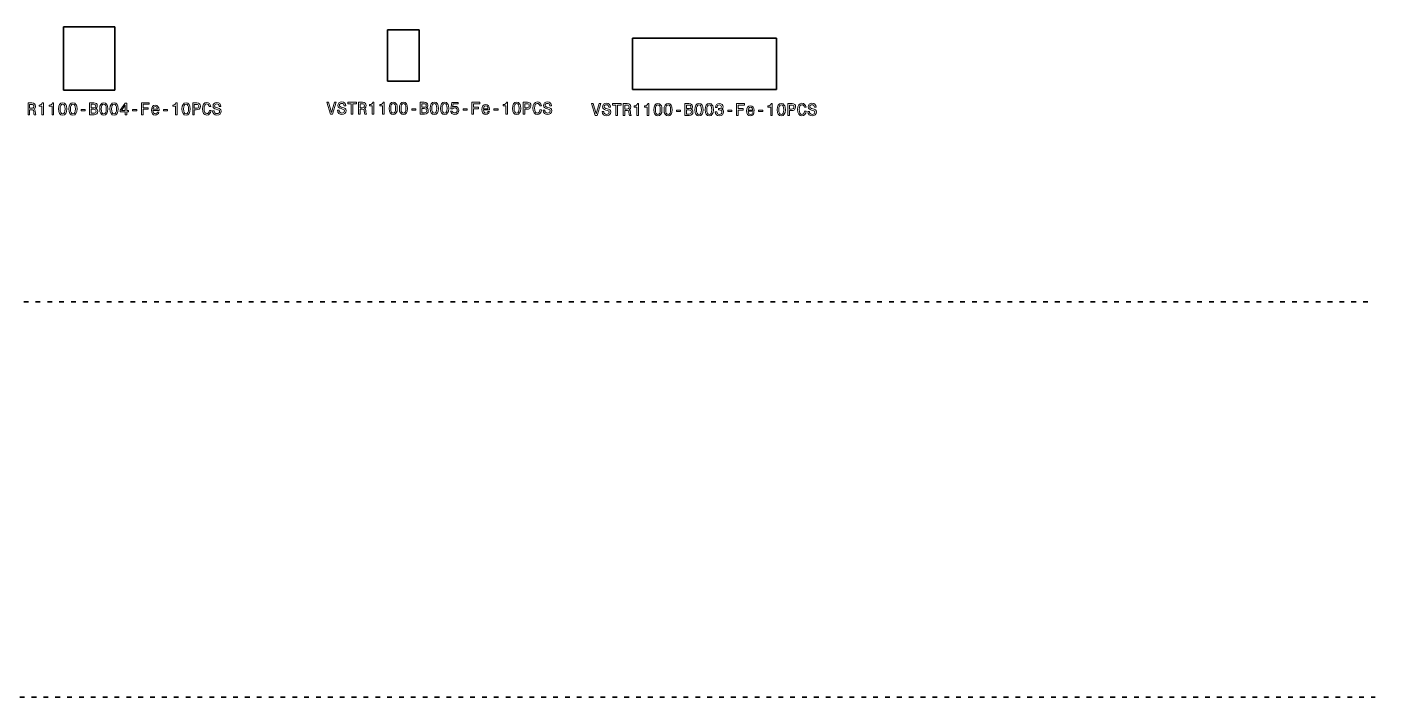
# Model space of a CAD drawing. Extents: x -2386 to 4464, y -2622 to 518.
# Drawn here: x 1052 to 4464, y -1402 to 293 of the extents above; entities that cross this region are included whole.
import ezdxf

# ---------------------------------------------------------------- set-up
doc = ezdxf.new("R2010")
doc.units = 0
doc.linetypes.add('DASHSPACE', pattern=[30, 12, -18])

msp = doc.modelspace()

# ---------------------------------------------------------------- linework, layer by layer
at = {"color": 7, "lineweight": 35}
for p, q in [((1144.405884, 133.009277), (1144.405884, 293.009277)), ((1274.405884, 293.009277), (1144.405884, 293.009277)), ((1274.405884, 133.009277), (1274.405884, 293.009277)), ((1964.27124, 285.888672), (2044.27124, 285.888672)), ((1964.27124, 285.888672), (1964.27124, 155.888672)), ((2044.27124, 285.888672), (2044.27124, 155.888672)), ((2584.125977, 134.444733), (2584.125977, 264.444733)), ((2949.125977, 264.444733), (2584.125977, 264.444733)), ((2949.125977, 134.444733), (2949.125977, 264.444733)), ((1964.27124, 155.888672), (2044.27124, 155.888672)), ((1274.405884, 133.009277), (1144.405884, 133.009277)), ((2949.125977, 134.444733), (2584.125977, 134.444733))]:
    msp.add_line(p, q, dxfattribs=at)
at = {"color": 1, "linetype": 'DASHSPACE', "lineweight": 35}
for p, q in [((-2376.5, -402.5), (4463.5, -402.5)), ((-2386.5, -1402.5), (4463.5, -1402.5))]:
    msp.add_line(p, q, dxfattribs=at)
at = {"color": 7, "lineweight": 13}
for points in [[(1830.03125, 102.508072), (1822.509644, 76.960518), (1814.771973, 102.508072), (1810.665283, 102.508072), (1820.348267, 72.464844), (1824.671021, 72.464844), (1834.137939, 102.508072)], [(1841.702759, 82.363983), (1837.769043, 82.363983), (1838.633667, 77.781845), (1840.795044, 74.410088), (1844.123535, 72.378387), (1848.619263, 71.643517), (1853.071655, 72.335159), (1856.400146, 74.237175), (1858.518311, 77.219887), (1859.296387, 81.153603), (1858.648071, 84.698273), (1856.83252, 86.989342), (1853.892944, 88.502304), (1849.959229, 89.626228), (1846.587524, 90.447556), (1844.382935, 91.39856), (1843.129272, 92.781845), (1842.740234, 94.94323), (1843.129272, 96.888474), (1844.253174, 98.358215), (1845.9823, 99.352448), (1848.359863, 99.698273), (1850.78064, 99.265999), (1852.682617, 98.098846), (1853.936157, 96.153603), (1854.541382, 93.516716), (1858.475098, 93.516716), (1858.475098, 93.603172), (1857.783447, 97.666573), (1855.751709, 100.692505), (1852.552979, 102.594528), (1848.230103, 103.242943), (1844.339722, 102.594528), (1841.313721, 100.778961), (1839.36853, 97.969162), (1838.67688, 94.338043), (1839.23877, 91.09597), (1840.88147, 88.891357), (1843.475098, 87.421616), (1847.019775, 86.297699), (1850.52124, 85.303459), (1853.158081, 84.352448), (1854.757568, 82.96917), (1855.319458, 80.721329), (1854.800781, 78.43026), (1853.460693, 76.701157), (1851.428955, 75.620461), (1848.792114, 75.274643), (1845.852661, 75.750145), (1843.604736, 77.13343), (1842.178223, 79.381271)], [(1872.567383, 72.464844), (1876.544312, 72.464844), (1876.544312, 98.833717), (1885.62207, 98.833717), (1885.62207, 102.464844), (1863.446289, 102.464844), (1863.446289, 98.833717), (1872.567383, 98.833717)], [(1890.939087, 72.464844), (1894.959229, 72.464844), (1894.959229, 85.130547), (1899.065918, 85.130547), (1902.091797, 85.00087), (1903.993896, 84.395676), (1905.03125, 82.96917), (1905.463623, 80.418732), (1905.679688, 76.528244), (1905.939087, 73.977814), (1906.457764, 72.464844), (1910.996704, 72.464844), (1910.996704, 73.286171), (1910.002441, 74.496544), (1909.656616, 76.744385), (1909.354126, 81.585884), (1908.619141, 85.173775), (1907.625, 86.297699), (1906.068726, 87.119019), (1907.797852, 88.199715), (1909.008301, 89.712685), (1909.786377, 91.6147), (1910.045654, 93.905762), (1909.440552, 97.536888), (1907.711426, 100.260231), (1904.858398, 101.902885), (1900.967896, 102.464844), (1890.939087, 102.464844)], [(1925.823853, 72.464844), (1929.757568, 72.464844), (1929.757568, 102.680984), (1926.818115, 102.680984), (1926.039917, 100.044098), (1924.483765, 98.271759), (1922.106201, 97.234299), (1918.820923, 96.888474), (1918.820923, 93.819313), (1925.823853, 93.819313)], [(1951.846924, 72.464844), (1955.780518, 72.464844), (1955.780518, 102.680984), (1952.841064, 102.680984), (1952.062988, 100.044098), (1950.506836, 98.271759), (1948.129272, 97.234299), (1944.843994, 96.888474), (1944.843994, 93.819313), (1951.846924, 93.819313)], [(1968.230103, 87.119019), (1968.87854, 80.332275), (1970.910278, 75.490784), (1974.152344, 72.5513), (1978.647949, 71.600288), (1983.100464, 72.5513), (1986.342529, 75.490784), (1988.331055, 80.332275), (1989.022705, 87.119019), (1988.331055, 93.862534), (1987.509644, 96.542656), (1986.342529, 98.747269), (1983.100464, 101.686745), (1978.647949, 102.680984), (1974.152344, 101.686745), (1970.910278, 98.704041), (1968.87854, 93.862534)], [(1994.253174, 87.119019), (1994.901611, 80.332275), (1996.93335, 75.490784), (2000.175415, 72.5513), (2004.671021, 71.600288), (2009.123535, 72.5513), (2012.365601, 75.490784), (2014.354004, 80.332275), (2015.045654, 87.119019), (2014.354004, 93.862534), (2013.532715, 96.542656), (2012.365601, 98.747269), (2009.123535, 101.686745), (2004.671021, 102.680984), (2000.175415, 101.686745), (1996.93335, 98.704041), (1994.901611, 93.862534)], [(2062.120605, 88.675217), (2065.146484, 91.182419), (2065.924805, 92.868301), (2066.184082, 94.94323), (2065.62207, 98.185303), (2063.936279, 100.5196), (2061.212891, 101.946114), (2057.408936, 102.464844), (2046.731567, 102.464844), (2046.731567, 72.464844), (2058.013916, 72.464844), (2062.03418, 73.07003), (2065.016846, 74.842361), (2066.875732, 77.652161), (2067.52417, 81.4562), (2067.13501, 84.00663), (2066.097656, 86.124786), (2064.411621, 87.680984)], [(2072.322266, 87.119019), (2072.970703, 80.332275), (2075.002441, 75.490784), (2078.244629, 72.5513), (2082.740234, 71.600288), (2087.192627, 72.5513), (2090.434814, 75.490784), (2092.42334, 80.332275), (2093.114746, 87.119019), (2092.42334, 93.862534), (2091.601807, 96.542656), (2090.434814, 98.747269), (2087.192627, 101.686745), (2082.740234, 102.680984), (2078.244629, 101.686745), (2075.002441, 98.704041), (2072.970703, 93.862534)], [(2098.345459, 87.119019), (2098.993896, 80.332275), (2101.025391, 75.490784), (2104.267578, 72.5513), (2108.763184, 71.600288), (2113.21582, 72.5513), (2116.457764, 75.490784), (2118.446289, 80.332275), (2119.137939, 87.119019), (2118.446289, 93.862534), (2117.625, 96.542656), (2116.457764, 98.747269), (2113.21582, 101.686745), (2108.763184, 102.680984), (2104.267578, 101.686745), (2101.025391, 98.704041), (2098.993896, 93.862534)], [(2177.970703, 72.464844), (2181.990967, 72.464844), (2181.990967, 86.254471), (2194.613281, 86.254471), (2194.613281, 89.842361), (2181.990967, 89.842361), (2181.990967, 98.833717), (2197.509521, 98.833717), (2197.509521, 102.464844), (2177.970703, 102.464844)], [(2264.123535, 72.464844), (2268.057129, 72.464844), (2268.057129, 102.680984), (2265.117676, 102.680984), (2264.3396, 100.044098), (2262.783447, 98.271759), (2260.405762, 97.234299), (2257.120605, 96.888474), (2257.120605, 93.819313), (2264.123535, 93.819313)], [(2280.506592, 87.119019), (2281.155029, 80.332275), (2283.186768, 75.490784), (2286.428955, 72.5513), (2290.924561, 71.600288), (2295.376953, 72.5513), (2298.619141, 75.490784), (2300.607422, 80.332275), (2301.299316, 87.119019), (2300.607422, 93.862534), (2299.786133, 96.542656), (2298.619141, 98.747269), (2295.376953, 101.686745), (2290.924561, 102.680984), (2286.428955, 101.686745), (2283.186768, 98.704041), (2281.155029, 93.862534)], [(2307.82666, 72.464844), (2311.803467, 72.464844), (2311.803467, 85.130547), (2316.212646, 85.130547), (2320.665039, 85.346687), (2324.209961, 86.859657), (2326.500977, 89.799133), (2327.279053, 93.819313), (2326.673828, 97.536888), (2324.944824, 100.260231), (2322.091797, 101.902885), (2318.201172, 102.464844), (2307.82666, 102.464844)], [(2349.973633, 83.617584), (2349.108887, 79.986458), (2347.682373, 77.392799), (2345.693848, 75.793373), (2343.359619, 75.274643), (2340.549805, 76.052742), (2338.345215, 78.387032), (2336.875488, 82.191071), (2336.399902, 87.464844), (2336.875488, 92.695389), (2338.302002, 96.542656), (2340.506592, 98.876945), (2343.359619, 99.698273), (2345.43457, 99.265999), (2347.207031, 98.055618), (2348.590332, 96.110374), (2349.54126, 93.43026), (2353.647949, 93.43026), (2352.351074, 97.536888), (2350.103271, 100.649277), (2347.03418, 102.594528), (2343.359619, 103.286171), (2338.777588, 102.205475), (2335.276123, 99.179543), (2333.02832, 94.208359), (2332.250244, 87.464844), (2333.02832, 80.721329), (2335.276123, 75.750145), (2338.777588, 72.680984), (2343.359619, 71.643517), (2347.379883, 72.464844), (2350.62207, 74.755913), (2352.913086, 78.516716), (2354.123291, 83.617584)], [(2362.163818, 82.363983), (2358.22998, 82.363983), (2359.094482, 77.781845), (2361.255859, 74.410088), (2364.584473, 72.378387), (2369.080078, 71.643517), (2373.532715, 72.335159), (2376.861084, 74.237175), (2378.979248, 77.219887), (2379.757324, 81.153603), (2379.108887, 84.698273), (2377.293457, 86.989342), (2374.354004, 88.502304), (2370.420166, 89.626228), (2367.04834, 90.447556), (2364.84375, 91.39856), (2363.590332, 92.781845), (2363.201172, 94.94323), (2363.590332, 96.888474), (2364.714111, 98.358215), (2366.443359, 99.352448), (2368.820801, 99.698273), (2371.241455, 99.265999), (2373.143555, 98.098846), (2374.397217, 96.153603), (2375.002441, 93.516716), (2378.936035, 93.516716), (2378.936035, 93.603172), (2378.244385, 97.666573), (2376.212646, 100.692505), (2373.013916, 102.594528), (2368.691162, 103.242943), (2364.800537, 102.594528), (2361.774658, 100.778961), (2359.82959, 97.969162), (2359.137695, 94.338043), (2359.699707, 91.09597), (2361.342285, 88.891357), (2363.936035, 87.421616), (2367.480713, 86.297699), (2370.982178, 85.303459), (2373.619141, 84.352448), (2375.218506, 82.96917), (2375.780518, 80.721329), (2375.261719, 78.43026), (2373.921631, 76.701157), (2371.889893, 75.620461), (2369.25293, 75.274643), (2366.313477, 75.750145), (2364.065674, 77.13343), (2362.63916, 79.381271)], [(1054.428833, 70.906067), (1058.448975, 70.906067), (1058.448975, 83.57177), (1062.555664, 83.57177), (1065.581543, 83.442093), (1067.483643, 82.836899), (1068.520996, 81.410393), (1068.953369, 78.859955), (1069.169434, 74.969467), (1069.428833, 72.419037), (1069.94751, 70.906067), (1074.48645, 70.906067), (1074.48645, 71.727394), (1073.492188, 72.937767), (1073.146362, 75.185608), (1072.843872, 80.027107), (1072.108887, 83.614998), (1071.114746, 84.738922), (1069.558472, 85.560242), (1071.287598, 86.640938), (1072.498047, 88.153908), (1073.276123, 90.055923), (1073.5354, 92.346985), (1072.930298, 95.978111), (1071.201172, 98.701454), (1068.348145, 100.344109), (1064.457642, 100.906067), (1054.428833, 100.906067)], [(1063.33374, 97.231712), (1065.970581, 96.972351), (1067.829346, 96.151024), (1068.996582, 94.638054), (1069.38562, 92.260536), (1068.953369, 89.753326), (1067.786133, 88.240356), (1065.797729, 87.462265), (1063.074341, 87.246124), (1058.448975, 87.246124), (1058.448975, 97.231712)], [(1089.313599, 70.906067), (1093.247314, 70.906067), (1093.247314, 101.122208), (1090.307861, 101.122208), (1089.529663, 98.485321), (1087.973511, 96.712982), (1085.595947, 95.675522), (1082.310669, 95.329697), (1082.310669, 92.260536), (1089.313599, 92.260536)], [(1115.33667, 70.906067), (1119.270264, 70.906067), (1119.270264, 101.122208), (1116.330811, 101.122208), (1115.552734, 98.485321), (1113.996582, 96.712982), (1111.619019, 95.675522), (1108.33374, 95.329697), (1108.33374, 92.260536), (1115.33667, 92.260536)], [(1131.719849, 85.560242), (1132.368286, 78.773499), (1134.400024, 73.932007), (1137.64209, 70.992523), (1142.137695, 70.041512), (1146.59021, 70.992523), (1149.832275, 73.932007), (1151.820801, 78.773499), (1152.512451, 85.560242), (1151.820801, 92.303757), (1150.99939, 94.983879), (1149.832275, 97.188492), (1146.59021, 100.127968), (1142.137695, 101.122208), (1137.64209, 100.127968), (1134.400024, 97.145264), (1132.368286, 92.303757)], [(1135.869751, 85.560242), (1136.215576, 90.790794), (1137.296265, 94.551598), (1139.241455, 96.75621), (1142.137695, 97.534309), (1144.990723, 96.75621), (1146.936035, 94.551598), (1148.016724, 90.790794), (1148.362549, 85.560242), (1148.016724, 80.286469), (1146.936035, 76.525665), (1144.990723, 74.321053), (1142.137695, 73.586182), (1139.241455, 74.321053), (1137.296265, 76.525665), (1136.215576, 80.286469)], [(1157.74292, 85.560242), (1158.391357, 78.773499), (1160.423096, 73.932007), (1163.665161, 70.992523), (1168.160767, 70.041512), (1172.613281, 70.992523), (1175.855347, 73.932007), (1177.84375, 78.773499), (1178.5354, 85.560242), (1177.84375, 92.303757), (1177.022461, 94.983879), (1175.855347, 97.188492), (1172.613281, 100.127968), (1168.160767, 101.122208), (1163.665161, 100.127968), (1160.423096, 97.145264), (1158.391357, 92.303757)], [(1161.892822, 85.560242), (1162.238647, 90.790794), (1163.319336, 94.551598), (1165.264526, 96.75621), (1168.160767, 97.534309), (1171.013794, 96.75621), (1172.959106, 94.551598), (1174.039795, 90.790794), (1174.38562, 85.560242), (1174.039795, 80.286469), (1172.959106, 76.525665), (1171.013794, 74.321053), (1168.160767, 73.586182), (1165.264526, 74.321053), (1163.319336, 76.525665), (1162.238647, 80.286469)], [(1188.953369, 80.805206), (1199.414429, 80.805206), (1199.414429, 84.220184), (1188.953369, 84.220184)], [(1225.610352, 87.11644), (1228.636353, 89.623642), (1229.414429, 91.309525), (1229.673828, 93.384453), (1229.111816, 96.626526), (1227.425903, 98.960823), (1224.702637, 100.387337), (1220.89856, 100.906067), (1210.221313, 100.906067), (1210.221313, 70.906067), (1221.503784, 70.906067), (1225.523926, 71.511253), (1228.506592, 73.283585), (1230.365479, 76.093384), (1231.013916, 79.897423), (1230.624756, 82.447853), (1229.587402, 84.56601), (1227.901489, 86.122208)], [(1220.077271, 88.456497), (1214.198242, 88.456497), (1214.198242, 97.318169), (1220.423096, 97.318169), (1222.757324, 97.058807), (1224.400024, 96.280708), (1225.394287, 94.940651), (1225.740112, 92.952179), (1225.351074, 90.963699), (1224.313599, 89.580414), (1222.54126, 88.715866)], [(1221.02832, 74.493965), (1214.198242, 74.493965), (1214.198242, 84.825378), (1220.63916, 84.825378), (1223.362549, 84.522781), (1225.307861, 83.614998), (1226.474976, 82.058807), (1226.864014, 79.810966), (1226.474976, 77.433441), (1225.394287, 75.790794), (1223.578735, 74.796555)], [(1235.812134, 85.560242), (1236.460449, 78.773499), (1238.492188, 73.932007), (1241.734253, 70.992523), (1246.22998, 70.041512), (1250.682373, 70.992523), (1253.924561, 73.932007), (1255.912964, 78.773499), (1256.604614, 85.560242), (1255.912964, 92.303757), (1255.091675, 94.983879), (1253.924561, 97.188492), (1250.682373, 100.127968), (1246.22998, 101.122208), (1241.734253, 100.127968), (1238.492188, 97.145264), (1236.460449, 92.303757)], [(1239.961914, 85.560242), (1240.307739, 90.790794), (1241.388428, 94.551598), (1243.33374, 96.75621), (1246.22998, 97.534309), (1249.083008, 96.75621), (1251.028198, 94.551598), (1252.108887, 90.790794), (1252.454712, 85.560242), (1252.108887, 80.286469), (1251.028198, 76.525665), (1249.083008, 74.321053), (1246.22998, 73.586182), (1243.33374, 74.321053), (1241.388428, 76.525665), (1240.307739, 80.286469)], [(1261.835205, 85.560242), (1262.483521, 78.773499), (1264.515259, 73.932007), (1267.757324, 70.992523), (1272.253052, 70.041512), (1276.705444, 70.992523), (1279.94751, 73.932007), (1281.936035, 78.773499), (1282.627686, 85.560242), (1281.936035, 92.303757), (1281.114746, 94.983879), (1279.94751, 97.188492), (1276.705444, 100.127968), (1272.253052, 101.122208), (1267.757324, 100.127968), (1264.515259, 97.145264), (1262.483521, 92.303757)], [(1265.984985, 85.560242), (1266.330811, 90.790794), (1267.411499, 94.551598), (1269.356689, 96.75621), (1272.253052, 97.534309), (1275.106079, 96.75621), (1277.05127, 94.551598), (1278.131958, 90.790794), (1278.477783, 85.560242), (1278.131958, 80.286469), (1277.05127, 76.525665), (1275.106079, 74.321053), (1272.253052, 73.586182), (1269.356689, 74.321053), (1267.411499, 76.525665), (1266.330811, 80.286469)], [(1300.653564, 70.906067), (1304.544067, 70.906067), (1304.544067, 78.341225), (1308.823608, 78.341225), (1308.823608, 81.799438), (1304.544067, 81.799438), (1304.544067, 100.257652), (1300.610352, 100.257652), (1287.469116, 82.145264), (1287.469116, 78.341225), (1300.653564, 78.341225)], [(1291.10022, 81.799438), (1300.653564, 95.24324), (1300.653564, 81.799438)], [(1319.068604, 80.805206), (1329.529663, 80.805206), (1329.529663, 84.220184), (1319.068604, 84.220184)], [(1341.460449, 70.906067), (1345.480713, 70.906067), (1345.480713, 84.695694), (1358.103149, 84.695694), (1358.103149, 88.283585), (1345.480713, 88.283585), (1345.480713, 97.27494), (1360.99939, 97.27494), (1360.99939, 100.906067), (1341.460449, 100.906067)], [(1370.725586, 81.410393), (1385.94165, 81.410393), (1385.984985, 83.182724), (1385.293335, 88.153908), (1383.391357, 91.871483), (1380.365356, 94.119324), (1376.345215, 94.940651), (1372.411499, 94.076096), (1369.385498, 91.65535), (1367.440308, 87.721626), (1366.748657, 82.534309), (1367.397095, 77.217308), (1369.342285, 73.326813), (1372.324951, 70.906067), (1376.215454, 70.08474), (1379.58728, 70.646698), (1382.35376, 72.11644), (1384.385498, 74.450737), (1385.552734, 77.563126), (1381.79187, 77.563126), (1381.013794, 75.834023), (1379.889893, 74.537193), (1376.69104, 73.499725), (1374.227051, 73.975235), (1372.368164, 75.488197), (1371.157837, 77.952179), (1370.725586, 81.280708)], [(1370.725586, 84.609238), (1371.20105, 87.591949), (1372.368164, 89.796555), (1374.140625, 91.136612), (1376.474854, 91.612122), (1378.765869, 91.136612), (1380.53833, 89.796555), (1381.618896, 87.591949), (1382.008057, 84.609238)], [(1397.137695, 80.805206), (1407.598755, 80.805206), (1407.598755, 84.220184), (1397.137695, 84.220184)], [(1427.613159, 70.906067), (1431.546875, 70.906067), (1431.546875, 101.122208), (1428.607422, 101.122208), (1427.829346, 98.485321), (1426.273071, 96.712982), (1423.895508, 95.675522), (1420.610352, 95.329697), (1420.610352, 92.260536), (1427.613159, 92.260536)], [(1443.99646, 85.560242), (1444.644775, 78.773499), (1446.676514, 73.932007), (1449.918579, 70.992523), (1454.414307, 70.041512), (1458.866699, 70.992523), (1462.108887, 73.932007), (1464.09729, 78.773499), (1464.78894, 85.560242), (1464.09729, 92.303757), (1463.276001, 94.983879), (1462.108887, 97.188492), (1458.866699, 100.127968), (1454.414307, 101.122208), (1449.918579, 100.127968), (1446.676514, 97.145264), (1444.644775, 92.303757)], [(1448.14624, 85.560242), (1448.492065, 90.790794), (1449.572754, 94.551598), (1451.518066, 96.75621), (1454.414307, 97.534309), (1457.267334, 96.75621), (1459.212524, 94.551598), (1460.293213, 90.790794), (1460.639038, 85.560242), (1460.293213, 80.286469), (1459.212524, 76.525665), (1457.267334, 74.321053), (1454.414307, 73.586182), (1451.518066, 74.321053), (1449.572754, 76.525665), (1448.492065, 80.286469)], [(1471.316284, 70.906067), (1475.293213, 70.906067), (1475.293213, 83.57177), (1479.702393, 83.57177), (1484.154907, 83.78791), (1487.699585, 85.30088), (1489.990723, 88.240356), (1490.768799, 92.260536), (1490.163574, 95.978111), (1488.434448, 98.701454), (1485.581421, 100.344109), (1481.690918, 100.906067), (1471.316284, 100.906067)], [(1480.610229, 97.231712), (1483.203857, 96.972351), (1485.105957, 96.151024), (1486.229858, 94.638054), (1486.618896, 92.260536), (1486.186646, 89.753326), (1485.019531, 88.240356), (1483.031006, 87.462265), (1480.307617, 87.246124), (1475.293213, 87.246124), (1475.293213, 97.231712)], [(1513.463257, 82.058807), (1512.598633, 78.427681), (1511.172119, 75.834023), (1509.183716, 74.234596), (1506.849365, 73.715866), (1504.039551, 74.493965), (1501.834961, 76.828255), (1500.365234, 80.632294), (1499.889771, 85.906067), (1500.365234, 91.136612), (1501.791748, 94.983879), (1503.996338, 97.318169), (1506.849365, 98.139496), (1508.924316, 97.707222), (1510.696777, 96.496841), (1512.079956, 94.551598), (1513.031006, 91.871483), (1517.137695, 91.871483), (1515.84082, 95.978111), (1513.593018, 99.0905), (1510.523804, 101.035751), (1506.849365, 101.727394), (1502.267334, 100.646698), (1498.765869, 97.620766), (1496.518066, 92.649582), (1495.73999, 85.906067), (1496.518066, 79.162552), (1498.765869, 74.191368), (1502.267334, 71.122208), (1506.849365, 70.08474), (1510.869629, 70.906067), (1514.111694, 73.197136), (1516.402832, 76.957939), (1517.613037, 82.058807)], [(1525.653564, 80.805206), (1521.719727, 80.805206), (1522.584229, 76.223068), (1524.745728, 72.851311), (1528.074219, 70.819611), (1532.569824, 70.08474), (1537.022339, 70.776382), (1540.35083, 72.678398), (1542.468994, 75.66111), (1543.24707, 79.594826), (1542.598755, 83.139496), (1540.783203, 85.430565), (1537.84375, 86.943527), (1533.909912, 88.067451), (1530.538208, 88.888779), (1528.333618, 89.839783), (1527.080078, 91.223068), (1526.690918, 93.384453), (1527.080078, 95.329697), (1528.203857, 96.799438), (1529.933105, 97.793671), (1532.310547, 98.139496), (1534.731201, 97.707222), (1536.633301, 96.54007), (1537.886963, 94.594826), (1538.492188, 91.957939), (1542.425781, 91.957939), (1542.425781, 92.044395), (1541.734131, 96.107796), (1539.702393, 99.133728), (1536.503662, 101.035751), (1532.180908, 101.684166), (1528.290283, 101.035751), (1525.264404, 99.220184), (1523.319214, 96.410385), (1522.627563, 92.779266), (1523.189453, 89.537193), (1524.832153, 87.332581), (1527.425781, 85.862839), (1530.970459, 84.738922), (1534.471924, 83.744682), (1537.108887, 82.793671), (1538.708252, 81.410393), (1539.270264, 79.162552), (1538.751465, 76.871483), (1537.411377, 75.14238), (1535.379639, 74.061684), (1532.742798, 73.715866), (1529.803345, 74.191368), (1527.55542, 75.574654), (1526.128906, 77.822495)], [(1899.843994, 98.790489), (1902.480835, 98.531128), (1904.3396, 97.709801), (1905.506836, 96.196831), (1905.895874, 93.819313), (1905.463623, 91.312103), (1904.296387, 89.799133), (1902.307983, 89.021042), (1899.584595, 88.804901), (1894.959229, 88.804901), (1894.959229, 98.790489)], [(1972.380005, 87.119019), (1972.72583, 92.349571), (1973.806519, 96.110374), (1975.751709, 98.314987), (1978.647949, 99.093086), (1981.500977, 98.314987), (1983.446289, 96.110374), (1984.526978, 92.349571), (1984.872803, 87.119019), (1984.526978, 81.845245), (1983.446289, 78.084442), (1981.500977, 75.879829), (1978.647949, 75.144958), (1975.751709, 75.879829), (1973.806519, 78.084442), (1972.72583, 81.845245)], [(1998.403076, 87.119019), (1998.748901, 92.349571), (1999.82959, 96.110374), (2001.77478, 98.314987), (2004.671021, 99.093086), (2007.524048, 98.314987), (2009.46936, 96.110374), (2010.550049, 92.349571), (2010.895874, 87.119019), (2010.550049, 81.845245), (2009.46936, 78.084442), (2007.524048, 75.879829), (2004.671021, 75.144958), (2001.77478, 75.879829), (1999.82959, 78.084442), (1998.748901, 81.845245)], [(2025.463623, 82.363983), (2035.924683, 82.363983), (2035.924683, 85.778961), (2025.463623, 85.778961)], [(2056.587402, 90.015274), (2050.708496, 90.015274), (2050.708496, 98.876945), (2056.93335, 98.876945), (2059.267578, 98.617584), (2060.910156, 97.839485), (2061.904541, 96.499428), (2062.250244, 94.510956), (2061.861328, 92.522476), (2060.82373, 91.139191), (2059.051514, 90.274643)], [(2057.538574, 76.052742), (2050.708496, 76.052742), (2050.708496, 86.384155), (2057.149414, 86.384155), (2059.872803, 86.081558), (2061.818115, 85.173775), (2062.985107, 83.617584), (2063.374268, 81.369743), (2062.985107, 78.992218), (2061.904541, 77.349571), (2060.088867, 76.355331)], [(2076.472168, 87.119019), (2076.818115, 92.349571), (2077.898682, 96.110374), (2079.843994, 98.314987), (2082.740234, 99.093086), (2085.593262, 98.314987), (2087.538574, 96.110374), (2088.619141, 92.349571), (2088.965088, 87.119019), (2088.619141, 81.845245), (2087.538574, 78.084442), (2085.593262, 75.879829), (2082.740234, 75.144958), (2079.843994, 75.879829), (2077.898682, 78.084442), (2076.818115, 81.845245)], [(2102.495361, 87.119019), (2102.841064, 92.349571), (2103.921875, 96.110374), (2105.866943, 98.314987), (2108.763184, 99.093086), (2111.616211, 98.314987), (2113.561523, 96.110374), (2114.642334, 92.349571), (2114.988037, 87.119019), (2114.642334, 81.845245), (2113.561523, 78.084442), (2111.616211, 75.879829), (2108.763184, 75.144958), (2105.866943, 75.879829), (2103.921875, 78.084442), (2102.841064, 81.845245)], [(2124.065918, 80.289047), (2125.016846, 76.744385), (2127.13501, 73.977814), (2130.247314, 72.248703), (2134.224365, 71.600288), (2138.590332, 72.378387), (2142.005371, 74.496544), (2144.166748, 77.868301), (2144.988037, 82.191071), (2144.253174, 86.211243), (2142.178223, 89.366859), (2138.936035, 91.39856), (2134.743164, 92.13343), (2131.500977, 91.6147), (2128.993896, 90.188187), (2130.204102, 98.271759), (2143.345459, 98.271759), (2143.345459, 101.816429), (2127.307861, 101.816429), (2124.93042, 85.908646), (2128.388672, 85.908646), (2130.895752, 87.940346), (2134.094727, 88.675217), (2136.861328, 88.199715), (2138.979492, 86.816429), (2140.319336, 84.698273), (2140.794922, 81.97493), (2140.319336, 79.251587), (2138.936035, 77.13343), (2136.817871, 75.793373), (2134.094727, 75.317871), (2131.803711, 75.620461), (2130.03125, 76.6147), (2128.734375, 78.170898), (2128.085938, 80.289047)], [(2155.578857, 82.363983), (2166.039795, 82.363983), (2166.039795, 85.778961), (2155.578857, 85.778961)], [(2207.23584, 82.96917), (2222.451904, 82.96917), (2222.495117, 84.741501), (2221.803467, 89.712685), (2219.901611, 93.43026), (2216.875488, 95.678101), (2212.855469, 96.499428), (2208.921631, 95.634872), (2205.895752, 93.214127), (2203.950439, 89.280403), (2203.258789, 84.093086), (2203.907227, 78.776085), (2205.852539, 74.88559), (2208.835205, 72.464844), (2212.72583, 71.643517), (2216.097412, 72.205475), (2218.864014, 73.675217), (2220.895752, 76.009514), (2222.062988, 79.121902), (2218.302246, 79.121902), (2217.523926, 77.392799), (2216.400146, 76.09597), (2213.201172, 75.058502), (2210.737305, 75.534012), (2208.878418, 77.046974), (2207.668213, 79.510956), (2207.23584, 82.839485)], [(2207.23584, 86.168015), (2207.711426, 89.150726), (2208.878418, 91.355331), (2210.650879, 92.695389), (2212.985107, 93.170898), (2215.276123, 92.695389), (2217.048584, 91.355331), (2218.12915, 89.150726), (2218.518311, 86.168015)], [(2233.647949, 82.363983), (2244.108887, 82.363983), (2244.108887, 85.778961), (2233.647949, 85.778961)], [(2284.656494, 87.119019), (2285.002441, 92.349571), (2286.083008, 96.110374), (2288.02832, 98.314987), (2290.924561, 99.093086), (2293.777588, 98.314987), (2295.7229, 96.110374), (2296.803467, 92.349571), (2297.149414, 87.119019), (2296.803467, 81.845245), (2295.7229, 78.084442), (2293.777588, 75.879829), (2290.924561, 75.144958), (2288.02832, 75.879829), (2286.083008, 78.084442), (2285.002441, 81.845245)], [(2317.120605, 98.790489), (2319.714111, 98.531128), (2321.616211, 97.709801), (2322.740234, 96.196831), (2323.12915, 93.819313), (2322.696777, 91.312103), (2321.529785, 89.799133), (2319.54126, 89.021042), (2316.817871, 88.804901), (2311.803467, 88.804901), (2311.803467, 98.790489)], [(2499.860352, 99.085922), (2492.338623, 73.538368), (2484.60083, 99.085922), (2480.494385, 99.085922), (2490.177246, 69.042694), (2494.5, 69.042694), (2503.966797, 99.085922)], [(2511.531738, 78.941833), (2507.598145, 78.941833), (2508.462646, 74.359695), (2510.624023, 70.987938), (2513.952393, 68.956238), (2518.448242, 68.221367), (2522.900635, 68.91301), (2526.229248, 70.815025), (2528.347412, 73.797737), (2529.125488, 77.731453), (2528.477051, 81.276123), (2526.661377, 83.567192), (2523.721924, 85.080154), (2519.78833, 86.204079), (2516.416504, 87.025406), (2514.211914, 87.97641), (2512.958252, 89.359695), (2512.569336, 91.52108), (2512.958252, 93.466324), (2514.082275, 94.936066), (2515.811279, 95.930298), (2518.188721, 96.276123), (2520.609619, 95.843849), (2522.511475, 94.676697), (2523.765137, 92.731453), (2524.370361, 90.094566), (2528.304199, 90.094566), (2528.304199, 90.181023), (2527.612549, 94.244423), (2525.580811, 97.270355), (2522.381836, 99.172379), (2518.059082, 99.820793), (2514.168701, 99.172379), (2511.142822, 97.356812), (2509.19751, 94.547012), (2508.505859, 90.915894), (2509.067871, 87.67382), (2510.710449, 85.469208), (2513.304199, 83.999466), (2516.848877, 82.875549), (2520.350098, 81.88131), (2522.987061, 80.930298), (2524.586426, 79.54702), (2525.148438, 77.299179), (2524.629639, 75.00811), (2523.289795, 73.279007), (2521.258057, 72.198311), (2518.621094, 71.852493), (2515.681641, 72.327995), (2513.433838, 73.711281), (2512.007324, 75.959122)], [(2542.39624, 69.042694), (2546.373291, 69.042694), (2546.373291, 95.411568), (2555.451172, 95.411568), (2555.451172, 99.042694), (2533.275391, 99.042694), (2533.275391, 95.411568), (2542.39624, 95.411568)], [(2560.768066, 69.042694), (2564.78833, 69.042694), (2564.78833, 81.708397), (2568.894775, 81.708397), (2571.920898, 81.57872), (2573.822754, 80.973526), (2574.860352, 79.54702), (2575.29248, 76.996582), (2575.508789, 73.106094), (2575.768066, 70.555664), (2576.286865, 69.042694), (2580.825684, 69.042694), (2580.825684, 69.864021), (2579.831543, 71.074394), (2579.485596, 73.322235), (2579.183105, 78.163734), (2578.448242, 81.751625), (2577.453857, 82.875549), (2575.897705, 83.696869), (2577.626953, 84.777565), (2578.837158, 86.290535), (2579.615234, 88.192551), (2579.874756, 90.483612), (2579.269531, 94.114738), (2577.540283, 96.838081), (2574.6875, 98.480736), (2570.796875, 99.042694), (2560.768066, 99.042694)], [(2569.672852, 95.36834), (2572.309814, 95.108978), (2574.168701, 94.287651), (2575.335693, 92.774681), (2575.724854, 90.397163), (2575.29248, 87.889954), (2574.125488, 86.376984), (2572.136963, 85.598892), (2569.413574, 85.382751), (2564.78833, 85.382751), (2564.78833, 95.36834)], [(2595.652832, 69.042694), (2599.586426, 69.042694), (2599.586426, 99.258835), (2596.646973, 99.258835), (2595.868896, 96.621948), (2594.312744, 94.849609), (2591.935303, 93.812149), (2588.649902, 93.466324), (2588.649902, 90.397163), (2595.652832, 90.397163)], [(2621.675781, 69.042694), (2625.609619, 69.042694), (2625.609619, 99.258835), (2622.670166, 99.258835), (2621.89209, 96.621948), (2620.335693, 94.849609), (2617.958252, 93.812149), (2614.672852, 93.466324), (2614.672852, 90.397163), (2621.675781, 90.397163)], [(2638.059082, 83.696869), (2638.70752, 76.910126), (2640.739258, 72.068634), (2643.981445, 69.12915), (2648.477051, 68.178139), (2652.929443, 69.12915), (2656.171631, 72.068634), (2658.159912, 76.910126), (2658.851563, 83.696869), (2658.159912, 90.440384), (2657.338623, 93.120506), (2656.171631, 95.325119), (2652.929443, 98.264595), (2648.477051, 99.258835), (2643.981445, 98.264595), (2640.739258, 95.281891), (2638.70752, 90.440384)], [(2642.208984, 83.696869), (2642.554688, 88.927422), (2643.635498, 92.688225), (2645.580811, 94.892838), (2648.477051, 95.670937), (2651.330078, 94.892838), (2653.275391, 92.688225), (2654.355957, 88.927422), (2654.70166, 83.696869), (2654.355957, 78.423096), (2653.275391, 74.662292), (2651.330078, 72.45768), (2648.477051, 71.722809), (2645.580811, 72.45768), (2643.635498, 74.662292), (2642.554688, 78.423096)], [(2664.082275, 83.696869), (2664.730713, 76.910126), (2666.762207, 72.068634), (2670.004395, 69.12915), (2674.5, 68.178139), (2678.952393, 69.12915), (2682.19458, 72.068634), (2684.183105, 76.910126), (2684.874756, 83.696869), (2684.183105, 90.440384), (2683.361816, 93.120506), (2682.19458, 95.325119), (2678.952393, 98.264595), (2674.5, 99.258835), (2670.004395, 98.264595), (2666.762207, 95.281891), (2664.730713, 90.440384)], [(2668.231934, 83.696869), (2668.577881, 88.927422), (2669.658447, 92.688225), (2671.60376, 94.892838), (2674.5, 95.670937), (2677.353027, 94.892838), (2679.29834, 92.688225), (2680.378906, 88.927422), (2680.724854, 83.696869), (2680.378906, 78.423096), (2679.29834, 74.662292), (2677.353027, 72.45768), (2674.5, 71.722809), (2671.60376, 72.45768), (2669.658447, 74.662292), (2668.577881, 78.423096)], [(2695.29248, 78.941833), (2705.753662, 78.941833), (2705.753662, 82.356812), (2695.29248, 82.356812)], [(2731.949707, 85.253067), (2734.975586, 87.760269), (2735.753662, 89.446152), (2736.012939, 91.52108), (2735.451172, 94.763153), (2733.765137, 97.09745), (2731.041748, 98.523964), (2727.237793, 99.042694), (2716.560547, 99.042694), (2716.560547, 69.042694), (2727.843018, 69.042694), (2731.863281, 69.647881), (2734.845947, 71.420212), (2736.70459, 74.230011), (2737.353027, 78.03405), (2736.964111, 80.58448), (2735.926514, 82.702637), (2734.240723, 84.258835)], [(2726.416504, 86.593124), (2720.537598, 86.593124), (2720.537598, 95.454796), (2726.762207, 95.454796), (2729.09668, 95.195435), (2730.739258, 94.417336), (2731.733398, 93.077278), (2732.079346, 91.088806), (2731.690186, 89.100327), (2730.652832, 87.717041), (2728.880371, 86.852493)], [(2727.367432, 72.630592), (2720.537598, 72.630592), (2720.537598, 82.962006), (2726.978516, 82.962006), (2729.70166, 82.659409), (2731.646973, 81.751625), (2732.814209, 80.195435), (2733.203125, 77.947594), (2732.814209, 75.570068), (2731.733398, 73.927422), (2729.917969, 72.933182)], [(2742.151367, 83.696869), (2742.799805, 76.910126), (2744.831543, 72.068634), (2748.073486, 69.12915), (2752.569336, 68.178139), (2757.021729, 69.12915), (2760.263672, 72.068634), (2762.252197, 76.910126), (2762.943848, 83.696869), (2762.252197, 90.440384), (2761.430908, 93.120506), (2760.263672, 95.325119), (2757.021729, 98.264595), (2752.569336, 99.258835), (2748.073486, 98.264595), (2744.831543, 95.281891), (2742.799805, 90.440384)], [(2746.30127, 83.696869), (2746.646973, 88.927422), (2747.727783, 92.688225), (2749.672852, 94.892838), (2752.569336, 95.670937), (2755.422363, 94.892838), (2757.367432, 92.688225), (2758.448242, 88.927422), (2758.793945, 83.696869), (2758.448242, 78.423096), (2757.367432, 74.662292), (2755.422363, 72.45768), (2752.569336, 71.722809), (2749.672852, 72.45768), (2747.727783, 74.662292), (2746.646973, 78.423096)], [(2768.174316, 83.696869), (2768.822754, 76.910126), (2770.854492, 72.068634), (2774.09668, 69.12915), (2778.592285, 68.178139), (2783.044678, 69.12915), (2786.286865, 72.068634), (2788.275146, 76.910126), (2788.966797, 83.696869), (2788.275146, 90.440384), (2787.453857, 93.120506), (2786.286865, 95.325119), (2783.044678, 98.264595), (2778.592285, 99.258835), (2774.09668, 98.264595), (2770.854492, 95.281891), (2768.822754, 90.440384)], [(2772.324219, 83.696869), (2772.669922, 88.927422), (2773.750732, 92.688225), (2775.696045, 94.892838), (2778.592285, 95.670937), (2781.445313, 94.892838), (2783.390625, 92.688225), (2784.471191, 88.927422), (2784.816895, 83.696869), (2784.471191, 78.423096), (2783.390625, 74.662292), (2781.445313, 72.45768), (2778.592285, 71.722809), (2775.696045, 72.45768), (2773.750732, 74.662292), (2772.669922, 78.423096)], [(2793.721924, 78.466324), (2793.721924, 78.163734), (2794.413574, 74.013878), (2796.445313, 70.901482), (2799.644043, 68.91301), (2803.880371, 68.178139), (2808.375977, 68.91301), (2811.747803, 70.815025), (2813.90918, 73.840965), (2814.687256, 77.731453), (2814.341553, 80.281891), (2813.390625, 82.356812), (2811.834229, 83.956238), (2809.759277, 85.123383), (2812.569092, 87.45768), (2813.563477, 91.175262), (2812.915039, 94.547012), (2811.056152, 97.09745), (2808.030273, 98.696869), (2803.880371, 99.258835), (2799.98999, 98.567192), (2797.007324, 96.665176), (2795.062012, 93.639236), (2794.413574, 89.619064), (2794.413574, 89.316467), (2798.260742, 89.316467), (2798.606689, 92.083038), (2799.730469, 94.07151), (2801.546143, 95.281891), (2804.09668, 95.714165), (2806.344482, 95.36834), (2807.987061, 94.460564), (2808.981201, 92.990822), (2809.370361, 91.00235), (2808.981201, 88.884193), (2807.943848, 87.45768), (2806.128174, 86.593124), (2803.664307, 86.333755), (2801.978516, 86.376984), (2801.978516, 82.962006), (2804.09668, 83.048454), (2806.819824, 82.659409), (2808.851563, 81.621948), (2810.062012, 79.936066), (2810.494141, 77.731453), (2810.018799, 75.224251), (2808.765137, 73.365463), (2806.776611, 72.198311), (2804.139648, 71.809265), (2801.416504, 72.241539), (2799.427979, 73.538368), (2798.174316, 75.613297), (2797.69873, 78.466324)], [(2825.407715, 78.941833), (2835.868896, 78.941833), (2835.868896, 82.356812), (2825.407715, 82.356812)], [(2847.799805, 69.042694), (2851.819824, 69.042694), (2851.819824, 82.832321), (2864.442383, 82.832321), (2864.442383, 86.420212), (2851.819824, 86.420212), (2851.819824, 95.411568), (2867.338623, 95.411568), (2867.338623, 99.042694), (2847.799805, 99.042694)], [(2877.064941, 79.54702), (2892.281006, 79.54702), (2892.324219, 81.319351), (2891.632568, 86.290535), (2889.730469, 90.00811), (2886.70459, 92.255951), (2882.684326, 93.077278), (2878.750732, 92.212723), (2875.724854, 89.791977), (2873.779541, 85.858253), (2873.087891, 80.670937), (2873.736328, 75.353935), (2875.681641, 71.46344), (2878.664307, 69.042694), (2882.554688, 68.221367), (2885.926514, 68.783325), (2888.693115, 70.253067), (2890.724854, 72.587364), (2891.891846, 75.699753), (2888.131104, 75.699753), (2887.353027, 73.97065), (2886.229004, 72.67382), (2883.030273, 71.636353), (2880.566162, 72.111862), (2878.70752, 73.624825), (2877.49707, 76.088806), (2877.064941, 79.417336)], [(2877.064941, 82.745865), (2877.540283, 85.728577), (2878.70752, 87.933182), (2880.479736, 89.273239), (2882.813965, 89.748749), (2885.105225, 89.273239), (2886.877441, 87.933182), (2887.958252, 85.728577), (2888.347168, 82.745865)], [(2903.476807, 78.941833), (2913.937988, 78.941833), (2913.937988, 82.356812), (2903.476807, 82.356812)], [(2933.952393, 69.042694), (2937.88623, 69.042694), (2937.88623, 99.258835), (2934.946533, 99.258835), (2934.168457, 96.621948), (2932.612305, 94.849609), (2930.234863, 93.812149), (2926.949463, 93.466324), (2926.949463, 90.397163), (2933.952393, 90.397163)], [(2950.335693, 83.696869), (2950.984131, 76.910126), (2953.015869, 72.068634), (2956.257813, 69.12915), (2960.753418, 68.178139), (2965.206055, 69.12915), (2968.447998, 72.068634), (2970.436523, 76.910126), (2971.128174, 83.696869), (2970.436523, 90.440384), (2969.615234, 93.120506), (2968.447998, 95.325119), (2965.206055, 98.264595), (2960.753418, 99.258835), (2956.257813, 98.264595), (2953.015869, 95.281891), (2950.984131, 90.440384)], [(2954.485596, 83.696869), (2954.831299, 88.927422), (2955.912109, 92.688225), (2957.857178, 94.892838), (2960.753418, 95.670937), (2963.606445, 94.892838), (2965.551758, 92.688225), (2966.632568, 88.927422), (2966.978271, 83.696869), (2966.632568, 78.423096), (2965.551758, 74.662292), (2963.606445, 72.45768), (2960.753418, 71.722809), (2957.857178, 72.45768), (2955.912109, 74.662292), (2954.831299, 78.423096)], [(2977.655518, 69.042694), (2981.632568, 69.042694), (2981.632568, 81.708397), (2986.041748, 81.708397), (2990.494141, 81.924538), (2994.038818, 83.437508), (2996.329834, 86.376984), (2997.10791, 90.397163), (2996.50293, 94.114738), (2994.773682, 96.838081), (2991.920654, 98.480736), (2988.030273, 99.042694), (2977.655518, 99.042694)], [(2986.949463, 95.36834), (2989.543213, 95.108978), (2991.445313, 94.287651), (2992.569092, 92.774681), (2992.958008, 90.397163), (2992.525879, 87.889954), (2991.358643, 86.376984), (2989.370117, 85.598892), (2986.646973, 85.382751), (2981.632568, 85.382751), (2981.632568, 95.36834)], [(3019.80249, 80.195435), (3018.937988, 76.564308), (3017.511475, 73.97065), (3015.522949, 72.371223), (3013.188721, 71.852493), (3010.378906, 72.630592), (3008.174316, 74.964882), (3006.70459, 78.768921), (3006.229004, 84.042694), (3006.70459, 89.273239), (3008.131104, 93.120506), (3010.335693, 95.454796), (3013.188721, 96.276123), (3015.263672, 95.843849), (3017.035889, 94.633469), (3018.419189, 92.688225), (3019.370117, 90.00811), (3023.476807, 90.00811), (3022.179932, 94.114738), (3019.932129, 97.227127), (3016.863037, 99.172379), (3013.188721, 99.864021), (3008.606445, 98.783325), (3005.10498, 95.757393), (3002.857178, 90.786209), (3002.079102, 84.042694), (3002.857178, 77.299179), (3005.10498, 72.327995), (3008.606445, 69.258835), (3013.188721, 68.221367), (3017.208984, 69.042694), (3020.450928, 71.333763), (3022.741943, 75.094566), (3023.952393, 80.195435)], [(3031.992676, 78.941833), (3028.059082, 78.941833), (3028.923584, 74.359695), (3031.084961, 70.987938), (3034.413574, 68.956238), (3038.90918, 68.221367), (3043.361572, 68.91301), (3046.690186, 70.815025), (3048.80835, 73.797737), (3049.586426, 77.731453), (3048.937988, 81.276123), (3047.122314, 83.567192), (3044.182861, 85.080154), (3040.249268, 86.204079), (3036.877441, 87.025406), (3034.672852, 87.97641), (3033.419189, 89.359695), (3033.030273, 91.52108), (3033.419189, 93.466324), (3034.543213, 94.936066), (3036.272217, 95.930298), (3038.649902, 96.276123), (3041.070557, 95.843849), (3042.972656, 94.676697), (3044.226074, 92.731453), (3044.831299, 90.094566), (3048.765137, 90.094566), (3048.765137, 90.181023), (3048.073486, 94.244423), (3046.041748, 97.270355), (3042.842773, 99.172379), (3038.52002, 99.820793), (3034.629639, 99.172379), (3031.603516, 97.356812), (3029.658447, 94.547012), (3028.966797, 90.915894), (3029.528809, 87.67382), (3031.171387, 85.469208), (3033.765137, 83.999466), (3037.30957, 82.875549), (3040.811035, 81.88131), (3043.447998, 80.930298), (3045.047363, 79.54702), (3045.609375, 77.299179), (3045.09082, 75.00811), (3043.750488, 73.279007), (3041.718994, 72.198311), (3039.082031, 71.852493), (3036.142578, 72.327995), (3033.894775, 73.711281), (3032.468262, 75.959122)]]:
    msp.add_lwpolyline(points, close=True, dxfattribs=at)

doc.saveas('drawing.dxf')
